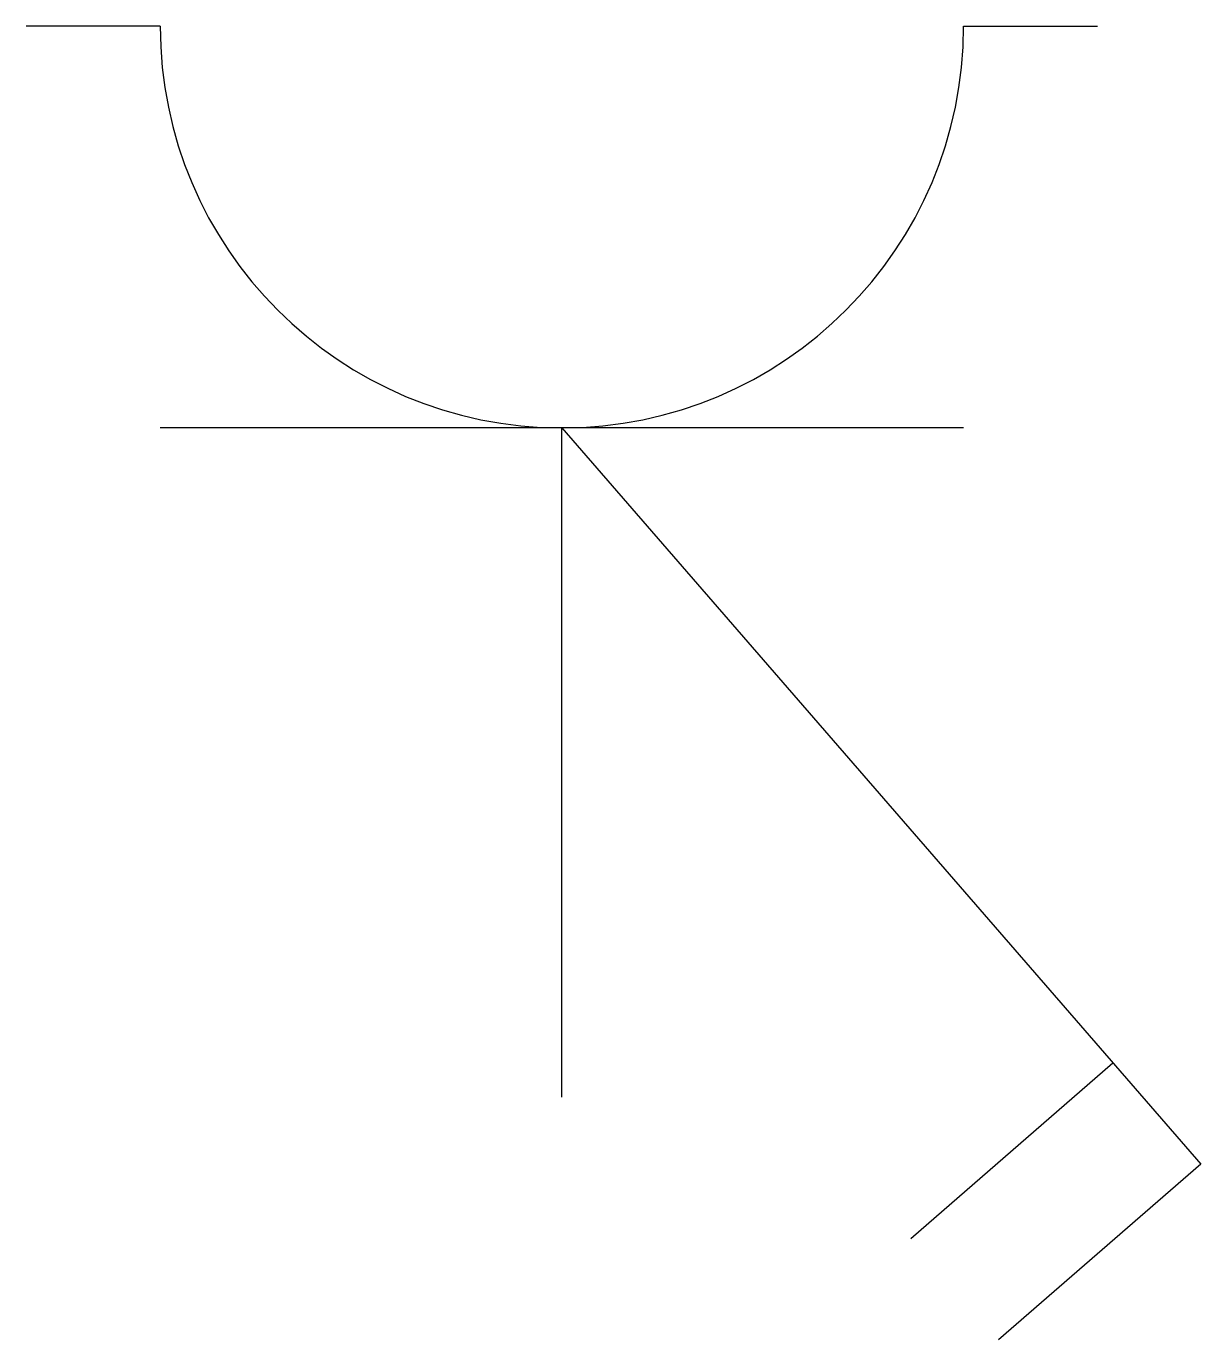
# Model space of a CAD drawing. Header units: millimetres. Extents: x -2.4 to 2.86, y -1.09 to 4.8.
import ezdxf

# ---------------------------------------------------------------- set-up
doc = ezdxf.new("R2010")
doc.units = ezdxf.units.MM

msp = doc.modelspace()

# ---------------------------------------------------------------- linework, layer by layer
at = {"transparency": 33554687}
for p, q in [((-1.8, 4.8), (-2.4, 4.8)), ((1.8, 4.8), (2.4, 4.8)), ((1.8, 3), (-1.8, 3)), ((0, 0), (0, 3)), ((0, 3), (2.8626, -0.2994)), ((2.4689, 0.1535), (1.5633, -0.6338)), ((2.8626, -0.2994), (1.9569, -1.0866))]:
    msp.add_line(p, q, dxfattribs=at)
msp.add_arc((0, 4.8), 1.8, 180, 0, dxfattribs=at)

doc.saveas('drawing.dxf')
